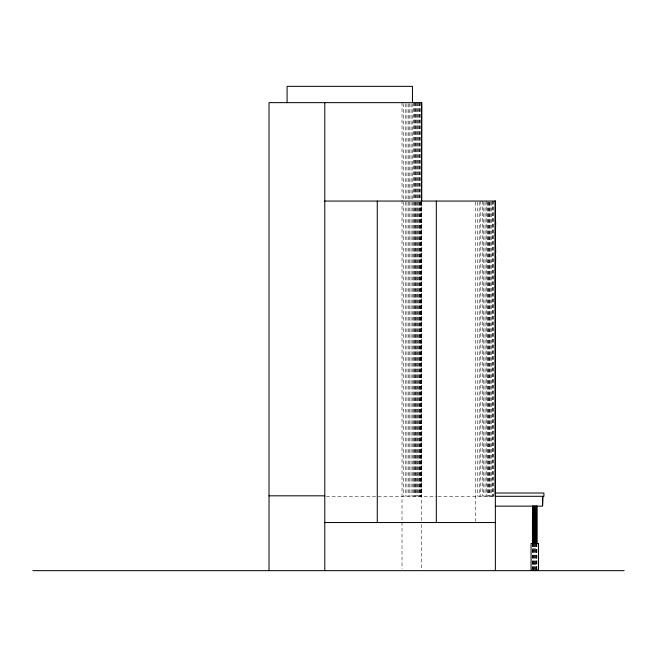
<?xml version="1.0" encoding="UTF-8"?>
<svg xmlns="http://www.w3.org/2000/svg" width="657" height="657" viewBox="0 0 657 657"><rect width="100%" height="100%" fill="white"/><g stroke="black" fill="none" stroke-linecap="round" stroke-linejoin="round"><path stroke-width="0.49" stroke-dasharray="3.29 2.46" d="M326.307 496.298L436.979 496.298M437.997 496.298L494.524 496.298M532.425 548.784L537.024 548.784M532.425 564.199L537.024 564.199M536.941 543.536L536.941 570.054M536.712 543.536L536.712 570.054M536.35 543.536L536.35 570.054M535.874 543.536L535.874 570.054M535.315 543.536L535.315 570.054M534.724 543.536L534.724 569.036M534.133 543.536L534.133 570.054M533.574 543.536L533.574 570.054M533.098 543.536L533.098 570.054M532.737 543.536L532.737 570.054M532.507 543.536L532.425 569.036M494.08 493.218L494.08 496.298M493.538 201.058L493.538 496.298M492.906 201.058L492.906 496.298M492.183 201.058L492.183 496.298M491.362 202.085L491.362 496.298M490.451 202.085L490.451 496.298M489.449 202.085L489.449 496.298M489.128 202.085L489.128 496.298M488.627 202.085L488.627 496.298M487.962 202.085L487.962 496.298M487.133 202.085L487.133 496.298M486.139 201.058L486.139 496.298M485.006 202.085L485.006 496.298M483.733 202.085L483.733 496.298M482.328 201.058L482.328 496.298M480.809 201.058L480.809 496.298M479.183 202.085L479.183 496.298M477.467 202.085L477.467 496.298M475.676 202.085L475.676 521.362M421.704 201.058L421.704 521.362M421.704 524.376L421.704 568.642M421.654 202.085L421.539 496.298M421.334 202.085L421.334 496.298M421.063 202.085L421.063 496.298M420.71 202.085L420.71 496.298M420.283 102.648L420.283 200.032M420.283 202.085L420.283 496.298M419.774 102.648L419.774 200.032M419.774 202.085L419.774 496.298M419.191 102.648L419.191 200.032M419.191 202.085L419.191 496.298M418.534 102.648L418.534 200.032M418.534 202.085L418.534 496.298M417.803 102.648L417.803 200.032M417.803 202.085L417.803 496.298M416.99 102.648L416.99 200.032M416.99 202.085L416.99 496.298M416.111 102.648L416.111 200.032M416.111 202.085L416.111 496.298M415.602 102.648L415.602 200.032M415.602 202.085L415.602 496.298M414.953 102.648L414.953 200.032M414.953 202.085L414.953 496.298M414.173 102.648L414.173 200.032M414.173 202.085L414.173 496.298M413.253 102.648L413.253 200.032M413.253 202.085L413.253 496.298M412.218 103.675L412.218 200.032M412.218 202.085L412.218 496.298M411.06 103.675L411.06 200.032M411.06 202.085L411.06 496.298M409.787 103.675L409.787 200.032M409.787 202.085L409.787 496.298M408.416 103.675L408.416 200.032M408.416 202.085L408.416 496.298M406.938 103.675L406.938 200.032M406.938 202.085L406.938 496.298M405.377 103.675L405.377 200.032M405.377 202.085L405.377 496.298M403.735 103.675L403.735 200.032M403.735 202.085L403.735 496.298M402.018 102.648L402.018 568.617"/><path stroke-width="0.99" d="M324.78 201.058L495.378 201.058M495.362 235.518L495.69 221.861M495.362 239.337L495.69 252.699M495.69 256.813L495.362 270.709M495.362 274.166L495.362 287.947M495.362 291.462L495.362 305.185M495.362 493.013L543.914 493.013L543.914 496.298L495.362 496.298M269.017 495.821L324.78 495.821M542.6 505.143L542.928 496.7M495.362 506.136L542.6 506.136L542.6 496.298M324.78 522.537L495.362 522.537M32.85 570.654L624.15 570.654M536.941 506.136L536.941 543.536M536.712 506.136L536.712 543.536M536.35 506.136L536.35 543.536M535.874 506.136L535.874 543.536M535.315 506.136L535.315 543.536M534.724 506.136L534.724 543.536M534.133 506.136L534.133 543.536M533.574 506.136L533.574 543.536M533.098 506.136L533.098 543.536M532.737 506.136L532.737 543.536M532.507 506.136L532.425 543.536M495.362 201.058L495.362 570.654M495.14 201.058L495.14 493.218M436.314 201.058L436.314 522.537M421.704 201.058L421.704 102.648L269.017 102.648L269.017 570.654M421.654 102.648L421.539 201.058M412.456 102.648L412.456 86.346L287.084 86.346L287.084 102.648M377.266 201.058L377.266 522.537M324.78 102.648L324.78 570.654M538.469 543.536L531.07 543.536L531.07 570.054L538.469 570.054L538.469 543.536"/></g></svg>
